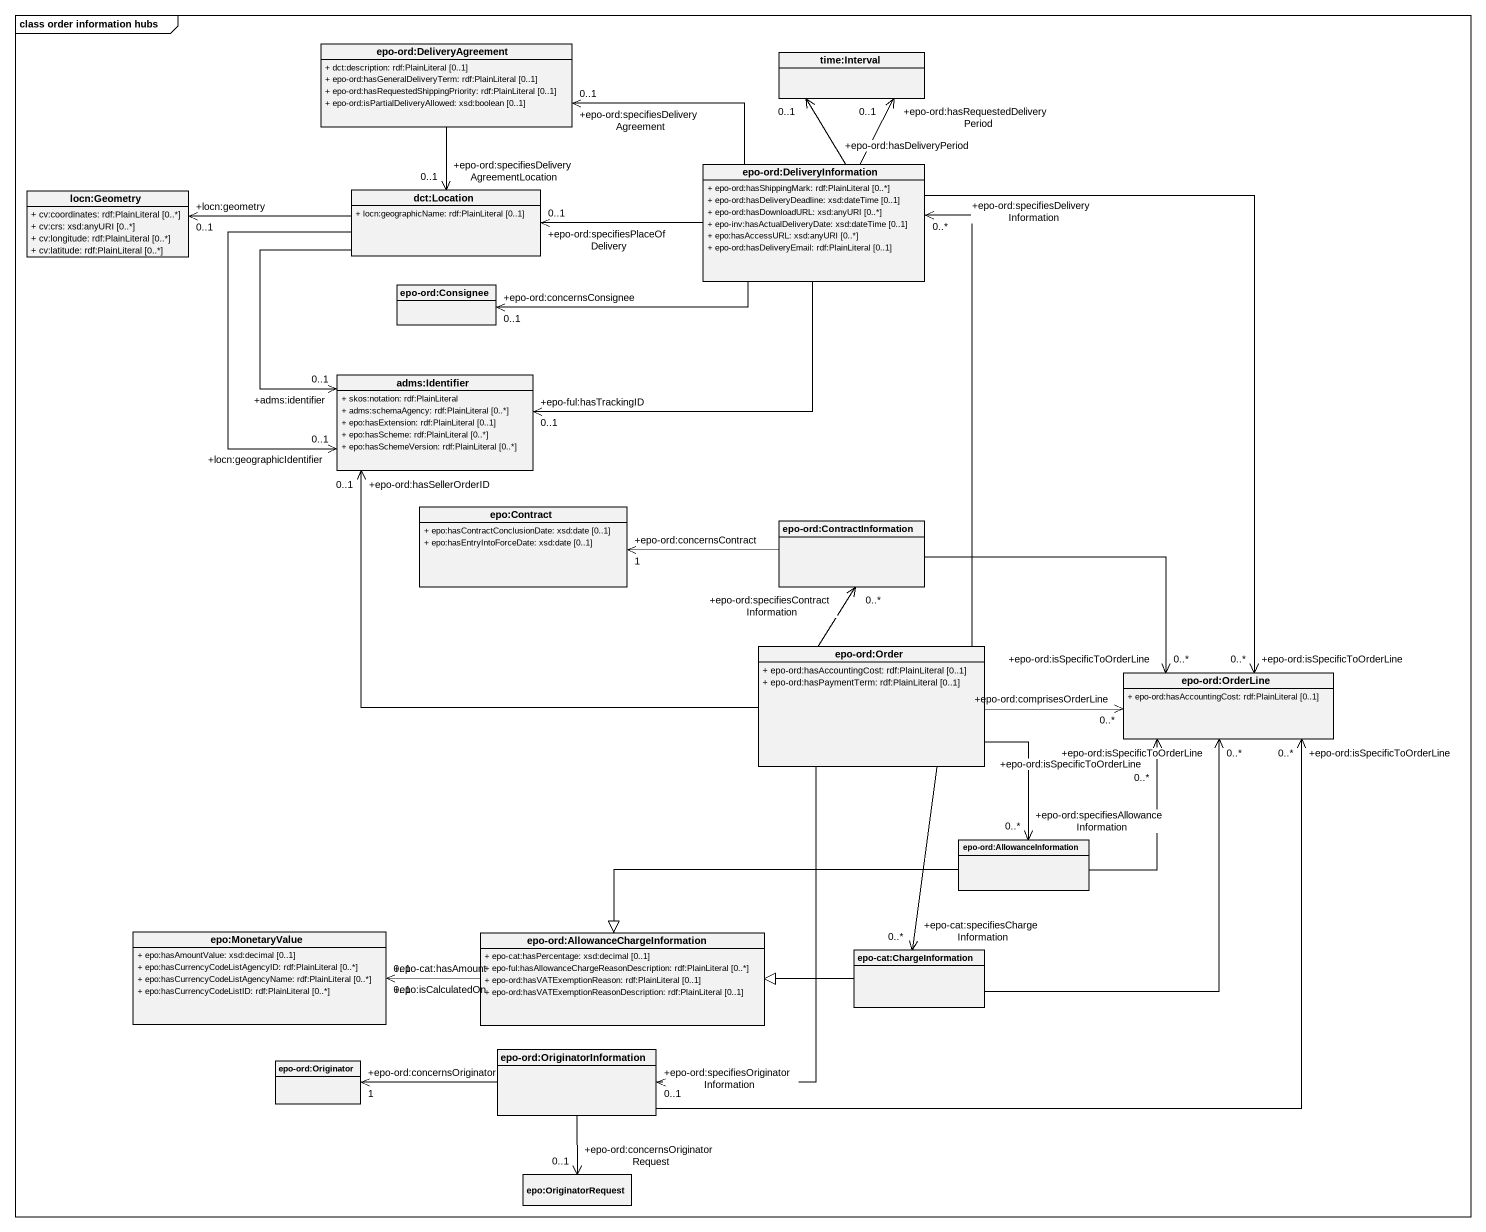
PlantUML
@startuml
mainframe class order information hubs
hide circle
hide empty members
skinparam classAttributeIconSize 0
class "epo-ord:DeliveryAgreement" as epo_ord_DeliveryAgreement {
  + dct:description: rdf:PlainLiteral [0..1]
  + epo-ord:hasGeneralDeliveryTerm: rdf:PlainLiteral [0..1]
  + epo-ord:hasRequestedShippingPriority: rdf:PlainLiteral [0..1]
  + epo-ord:isPartialDeliveryAllowed: xsd:boolean [0..1]
}
class "time:Interval" as time_Interval
class "epo-ord:DeliveryInformation" as epo_ord_DeliveryInformation {
  + epo-ord:hasShippingMark: rdf:PlainLiteral [0..*]
  + epo-ord:hasDeliveryDeadline: xsd:dateTime [0..1]
  + epo-ord:hasDownloadURL: xsd:anyURI [0..*]
  + epo-inv:hasActualDeliveryDate: xsd:dateTime [0..1]
  + epo:hasAccessURL: xsd:anyURI [0..*]
  + epo-ord:hasDeliveryEmail: rdf:PlainLiteral [0..1]
}
class "locn:Geometry" as locn_Geometry {
  + cv:coordinates: rdf:PlainLiteral [0..*]
  + cv:crs: xsd:anyURI [0..*]
  + cv:longitude: rdf:PlainLiteral [0..*]
  + cv:latitude: rdf:PlainLiteral [0..*]
}
class "dct:Location" as dct_Location {
  + locn:geographicName: rdf:PlainLiteral [0..1]
}
class "epo-ord:Consignee" as epo_ord_Consignee
class "adms:Identifier" as adms_Identifier {
  + skos:notation: rdf:PlainLiteral
  + adms:schemaAgency: rdf:PlainLiteral [0..*]
  + epo:hasExtension: rdf:PlainLiteral [0..1]
  + epo:hasScheme: rdf:PlainLiteral [0..*]
  + epo:hasSchemeVersion: rdf:PlainLiteral [0..*]
}
class "epo:Contract" as epo_Contract {
  + epo:hasContractConclusionDate: xsd:date [0..1]
  + epo:hasEntryIntoForceDate: xsd:date [0..1]
}
class "epo-ord:ContractInformation" as epo_ord_ContractInformation
class "epo-ord:Order" as epo_ord_Order {
  + epo-ord:hasAccountingCost: rdf:PlainLiteral [0..1]
  + epo-ord:hasPaymentTerm: rdf:PlainLiteral [0..1]
}
class "epo-ord:OrderLine" as epo_ord_OrderLine {
  + epo-ord:hasAccountingCost: rdf:PlainLiteral [0..1]
}
class "epo-ord:AllowanceInformation" as epo_ord_AllowanceInformation
class "epo:MonetaryValue" as epo_MonetaryValue {
  + epo:hasAmountValue: xsd:decimal [0..1]
  + epo:hasCurrencyCodeListAgencyID: rdf:PlainLiteral [0..*]
  + epo:hasCurrencyCodeListAgencyName: rdf:PlainLiteral [0..*]
  + epo:hasCurrencyCodeListID: rdf:PlainLiteral [0..*]
}
class "epo-ord:AllowanceChargeInformation" as epo_ord_AllowanceChargeInfor {
  + epo-cat:hasPercentage: xsd:decimal [0..1]
  + epo-ful:hasAllowanceChargeReasonDescription: rdf:PlainLiteral [0..*]
  + epo-ord:hasVATExemptionReason: rdf:PlainLiteral [0..1]
  + epo-ord:hasVATExemptionReasonDescription: rdf:PlainLiteral [0..1]
}
class "epo-cat:ChargeInformation" as epo_cat_ChargeInformation
class "epo-ord:Originator" as epo_ord_Originator
class "epo-ord:OriginatorInformation" as epo_ord_OriginatorInformatio
class "epo:OriginatorRequest" as epo_OriginatorRequest
epo_ord_DeliveryAgreement --> "+epo-ord:specifiesDeliveryAgreementLocation\n0..1" dct_Location
epo_ord_DeliveryInformation -left-> "+epo-ord:specifiesDeliveryAgreement\n0..1" epo_ord_DeliveryAgreement
epo_ord_DeliveryInformation -up-> "+epo-ord:hasRequestedDeliveryPeriod\n0..1" time_Interval
epo_ord_DeliveryInformation -up-> "+epo-ord:hasDeliveryPeriod\n0..1" time_Interval
epo_ord_DeliveryInformation -left-> "+epo-ord:specifiesPlaceOfDelivery\n0..1" dct_Location
epo_ord_DeliveryInformation -left-> "+epo-ord:concernsConsignee\n0..1" epo_ord_Consignee
epo_ord_DeliveryInformation -left-> "+epo-ful:hasTrackingID\n0..1" adms_Identifier
epo_ord_DeliveryInformation --> "+epo-ord:isSpecificToOrderLine\n0..*" epo_ord_OrderLine
dct_Location -left-> "+locn:geometry\n0..1" locn_Geometry
dct_Location --> "+locn:geographicIdentifier\n0..1" adms_Identifier
dct_Location --> "+adms:identifier\n0..1" adms_Identifier
epo_ord_ContractInformation -left-> "+epo-ord:concernsContract\n1" epo_Contract
epo_ord_ContractInformation -right-> "+epo-ord:isSpecificToOrderLine\n0..*" epo_ord_OrderLine
epo_ord_Order -up-> "+epo-ord:specifiesDeliveryInformation\n0..*" epo_ord_DeliveryInformation
epo_ord_Order -up-> "+epo-ord:hasSellerOrderID\n0..1" adms_Identifier
epo_ord_Order -up-> "+epo-ord:specifiesContractInformation\n0..*" epo_ord_ContractInformation
epo_ord_Order -right-> "+epo-ord:comprisesOrderLine\n0..*" epo_ord_OrderLine
epo_ord_Order --> "+epo-ord:specifiesAllowanceInformation\n0..*" epo_ord_AllowanceInformation
epo_ord_Order --> "+epo-cat:specifiesChargeInformation\n0..*" epo_cat_ChargeInformation
epo_ord_Order --> "+epo-ord:specifiesOriginatorInformation\n0..1" epo_ord_OriginatorInformatio
epo_ord_AllowanceInformation -up-> "+epo-ord:isSpecificToOrderLine\n0..*" epo_ord_OrderLine
epo_ord_AllowanceInformation -left-|> epo_ord_AllowanceChargeInfor
epo_ord_AllowanceChargeInfor -left-> "+epo-cat:hasAmount\n0..1" epo_MonetaryValue
epo_ord_AllowanceChargeInfor -left-> "+epo:isCalculatedOn\n0..1" epo_MonetaryValue
epo_cat_ChargeInformation -up-> "+epo-ord:isSpecificToOrderLine\n0..*" epo_ord_OrderLine
epo_cat_ChargeInformation -left-|> epo_ord_AllowanceChargeInfor
epo_ord_OriginatorInformatio -right-> "+epo-ord:isSpecificToOrderLine\n0..*" epo_ord_OrderLine
epo_ord_OriginatorInformatio -left-> "+epo-ord:concernsOriginator\n1" epo_ord_Originator
epo_ord_OriginatorInformatio --> "+epo-ord:concernsOriginatorRequest\n0..1" epo_OriginatorRequest
@enduml
